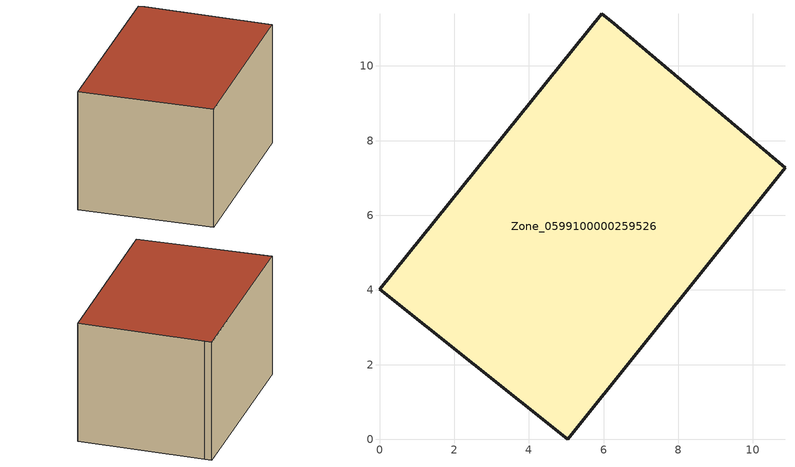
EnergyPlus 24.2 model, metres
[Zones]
Zone_0599100000259526
 floor ground (C_G): 5.96,11.4 6.21,11.2 10.86,7.28 5.05,0 0,4.02 z0.43
 wall outside (C_F): 6.21,11.2 5.96,11.4 0,4.02 5.05,0 10.86,7.28 6.21,11.2 z0.43:6.37
 roof outside (C_R): 10.86,7.28 6.21,11.2 5.96,11.4 0,4.02 5.05,0 z6.37
[BUILDING]
Pand.0599100000259526: North Axis=0; Terrain=City; Loads Convergence Tolerance Value=0.04; Temperature Convergence Tolerance Value=0.4; Solar Distribution=FullExterior; Maximum Number of Warmup Days=25; Minimum Number of Warmup Days=1
[Site:Location]
Rotterdam.The.Hague.AP_ZH_NLD Design_Conditions: Latitude=51.96; Longitude=4.45; Time Zone=1; Elevation=-4.5
[SITE:GROUNDTEMPERATURE:BUILDINGSURFACE]
18, 18, 18, 18, 18, 18, 18, 18, 18, 18, 18, 18
[MATERIAL] Thermal Absorptance=0.9; Solar Absorptance=0.7; Visible Absorptance=0.7
Name | Roughness | Thickness | Conductivity | Density | Specific Heat
G.TC.1946-1964 | MediumSmooth | 0.15 | 1 | 540 | 1210
F.TC.1946-1964 | Rough | 0.3 | 0.857143 | 1920 | 840
R.TC.1946-1964 | MediumRough | 0.2 | 0.235294 | 1500 | 1000
[CONSTRUCTION]
C_G: G.TC.1946-1964
C_F: F.TC.1946-1964
C_R: R.TC.1946-1964
[ZONE]
Zone_0599100000259526: Type=1; Multiplier=1; Ceiling Height=Autocalculate; Volume=Autocalculate; Floor Area=autocalculate; Part of Total Floor Area=Yes
[ZONEINFILTRATION:DESIGNFLOWRATE]
Infil_Zone_0599100000259526: Zone or ZoneList or Space or SpaceList=Zone_0599100000259526; Schedule=AlwaysOn; Design Flow Rate Calculation Method=Flow/Area; Flow Rate per Floor Area=0.003; Constant Term Coefficient=1; Temperature Term Coefficient=0; Velocity Term Coefficient=0; Velocity Squared Term Coefficient=0
[HVACTEMPLATE:ZONE:IDEALLOADSAIRSYSTEM]
Zone_0599100000259526: Maximum Heating Supply Air Temperature=50; Minimum Cooling Supply Air Temperature=13; Maximum Heating Supply Air Humidity Ratio=0.0156; Minimum Cooling Supply Air Humidity Ratio=0.0077; Heating Limit=NoLimit; Cooling Limit=NoLimit; Dehumidification Control Type=ConstantSensibleHeatRatio; Cooling Sensible Heat Ratio=0.7; Dehumidification Setpoint=60; Humidification Control Type=None; Humidification Setpoint=30; Outdoor Air Method=None; Outdoor Air Flow Rate per Person=0.00944; Outdoor Air Flow Rate per Zone Floor Area=0; Outdoor Air Flow Rate per Zone=0; Demand Controlled Ventilation Type=None; Outdoor Air Economizer Type=NoEconomizer; Heat Recovery Type=None; Sensible Heat Recovery Effectiveness=0.7; Latent Heat Recovery Effectiveness=0.65
[ZONECONTROL:THERMOSTAT]
ThermostatControl_Zone_0599100000259526: Zone or ZoneList=Zone_0599100000259526; Control Type Schedule=DualSetpointControlType; Control 1=Thermostat_Zone_0599100000259526; Temperature Difference Between Cutout And Setpoint=0
[THERMOSTATSETPOINT:DUALSETPOINT]
Thermostat_Zone_0599100000259526: Heating Setpoint Temperature Schedule=HeatingSetpoint_Zone_0599100000259526; Cooling Setpoint Temperature Schedule=CoolingSetpoint_Zone_0599100000259526
[SCHEDULE:COMPACT]
HeatingSetpoint_Zone_0599100000259526: Through: 12/31, For: AllDays, Until: 24:00, 21
CoolingSetpoint_Zone_0599100000259526: Through: 12/31, For: AllDays, Until: 24:00, 24
DualSetpointControlType: Through: 12/31, For: AllDays, Until: 24:00, 4
AlwaysOn: Through: 12/31, For: AllDays, Until: 24:00, 1
